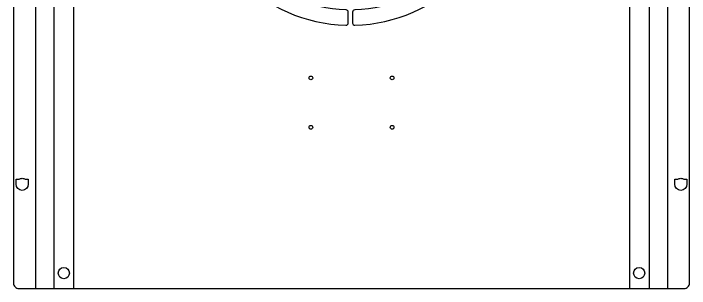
# Model space of a CAD drawing. Header units: millimetres. Extents: x -562 to 55, y -720 to 5.
# Drawn here: x -562 to 55, y -720 to -469 of the extents above; entities that cross this region are included whole.
import ezdxf

# ---------------------------------------------------------------- set-up
doc = ezdxf.new("R2010")
doc.units = ezdxf.units.MM
doc.linetypes.add('DASHED', pattern=[0.75, 0.5, -0.25])
doc.layers.add('bend', color=4, linetype='DASHED')
doc.layers.add('cut', color=7, linetype='CONTINUOUS')

msp = doc.modelspace()

# ---------------------------------------------------------------- linework, layer by layer
at = {"layer": 'bend'}
for p, q in [((-541.46689, 0), (-541.46689, -720)), ((-524.87003, 0), (-524.87003, -720)), ((-506.787747, 0), (-506.787747, -720)), ((0.042035, 0), (0.042035, -720)), ((18.124318, 0), (18.124318, -720)), ((34.721178, 0), (34.721178, -720))]:
    msp.add_line(p, q, dxfattribs=at)
at = {"layer": 'cut'}
msp.add_lwpolyline([(-561.508926, -5), (-561.508926, -715), (-561.508926, -715, 0.4142135624), (-556.508926, -720), (-543.508926, -720), (-539.424855, -720), (-526.912065, -720), (-522.827995, -720), (-508.829783, -720), (-504.745712, -720), (-2, -720), (2.08407, -720), (16.082283, -720), (20.166353, -720), (32.679143, -720), (36.763214, -720), (49.763214, -720, 0.4142135624), (54.763214, -715), (54.763214, -5, 0.4142135624)], format="xyb", dxfattribs=at)
for points in [[(-256.345838, -467.938447, 0.4052284967), (-258.284299, -465.939394, -0.3962992823), (-382.285232, -341.938462, 0.4052284967), (-384.284285, -340), (-394.288683, -340, 0.4226080617), (-396.287867, -342.057143, 0.3975718845), (-258.402981, -479.942029, 0.4226080617), (-256.345838, -477.942845), (-256.345838, -467.938447)], [(-124.407391, -340, 0.4052284967), (-126.406444, -341.938462, -0.3962992823), (-250.407376, -465.939394, 0.4052284967), (-252.345838, -467.938447), (-252.345838, -477.942845, 0.4226080617), (-250.288695, -479.942029, 0.3975718845), (-112.403809, -342.057143, 0.0071439508), (-112.402992, -342, 0.4142135624), (-114.402992, -340), (-124.407391, -340)], [(-559.122741, -620.307107), (-556.479312, -620.307107, -0.1373850293), (-553.622741, -619.507107, -0.1373850293), (-550.76617, -620.307107), (-548.122741, -620.307107), (-548.122741, -625.007107, -1), (-559.122741, -625.007107), (-559.122741, -620.307107)], [(44.020458, -620.307107, -0.1373850293), (46.877029, -619.507107, -0.1373850293), (49.7336, -620.307107), (52.377029, -620.307107), (52.377029, -625.007107, -1), (41.377029, -625.007107), (41.377029, -620.307107), (44.020458, -620.307107)]]:
    msp.add_lwpolyline(points, format="xyb", close=True, dxfattribs=at)
for centre, radius in [((-290.372856, -528), 1.7), ((-216.372856, -528), 1.7), ((-290.372856, -573), 1.7), ((-216.372856, -573), 1.7), ((-515.629783, -706), 5.1), ((8.88407, -706), 5.1)]:
    msp.add_circle(centre, radius, dxfattribs=at)

doc.saveas('drawing.dxf')
